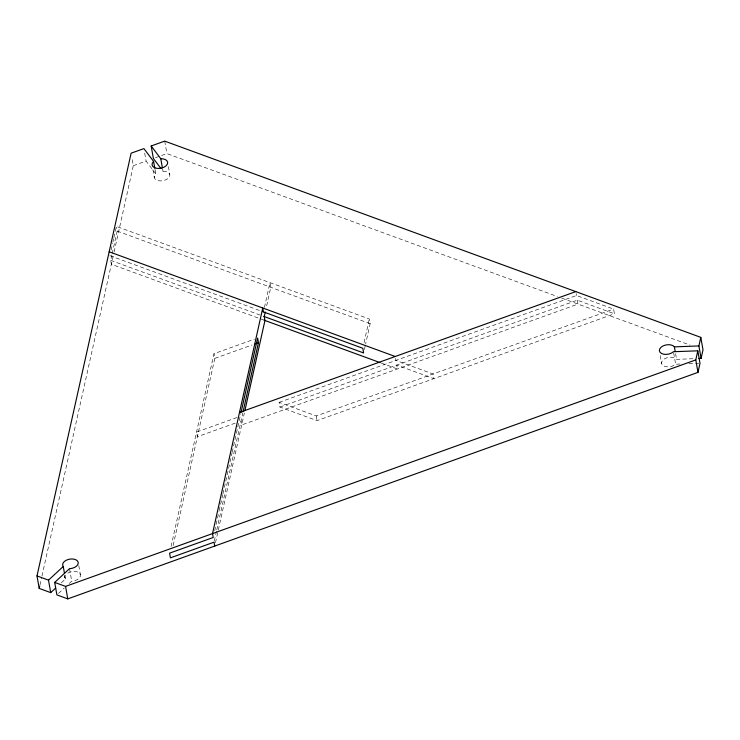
<?xml version="1.0" encoding="UTF-8"?>
<svg xmlns="http://www.w3.org/2000/svg" width="740" height="740" viewBox="0 0 740 740"><rect width="100%" height="100%" fill="white"/><g stroke="black" fill="none" stroke-linecap="round" stroke-linejoin="round"><path stroke-width="0.56" stroke-dasharray="3.7 2.78" d="M111.111 250.046L112.609 243.293M112.859 242.165L113.618 238.789M113.868 237.66L116.374 226.403L369.325 318.996L370.148 323.676L365.634 343.943M264.152 320.18L111.37 264.254L110.686 260.351L111.934 254.727M112.184 253.598L117.198 231.084L116.541 227.337M39.951 585.044L41.708 577.163M41.958 576.034L113.858 253.052M114.108 251.933L133.311 165.677L131.914 157.731M171.079 546.435L213.99 353.702L254.431 339.161M173.16 545.51L214.813 358.373L213.99 353.702M214.72 530.756L218.994 511.562M219.216 510.572L222.758 494.662M222.953 493.747L232.036 452.963M232.194 452.251L240.814 413.521M264.448 307.396L269.961 282.625L270.785 287.305L266.271 307.572M214.295 541.042L216.543 530.95M216.792 529.831L242.896 412.569M215.479 542.698L244.367 412.966M364.062 342.639L369.325 318.996M364.385 349.576L365.384 345.071M61.355 582.778L65.453 578.985A7.899 4.745 -10 0 1 65.388 575.322M58.543 593.369L64.306 588.032M69.246 583.444L71.725 581.159A7.899 4.745 -10 0 0 79.846 573.611A7.899 4.745 -10 0 0 66.387 574.12M133.311 165.677L146.104 161.079L155.788 173.9A7.899 4.745 -10 0 0 158.526 180.745A7.899 4.745 -10 0 0 169.543 176.629A7.899 4.745 -10 0 0 162.985 171.208L161.616 169.386M155.456 157.713L166.907 153.596L557.377 296.536M214.813 358.373L252.062 344.988M236.994 417.517L196.544 432.049L197.376 436.73L235.69 422.966M279.119 402.375L576.479 295.5L613.599 309.089L614.422 313.769L317.062 420.644L279.942 407.055L279.119 402.375L316.239 415.963L613.599 309.089M279.942 407.055L577.302 300.181L614.422 313.769M680.079 364.043L675.648 364.2A7.899 4.745 -10 0 1 663.678 365.949A7.899 4.745 -10 0 1 665.103 358.493A7.899 4.745 -10 0 1 676.582 359.344L694.407 358.678M688.931 363.71L694.471 363.507M695.572 363.47L698.893 363.34M561.716 298.127L690.068 345.108M117.198 231.084L370.148 323.676M109.853 255.67L261.275 311.105M110.686 260.351L259.943 314.99M381.183 363.026L397.436 368.973L396.751 365.07L433.871 378.658L433.048 373.987L395.928 360.399L395.586 358.447M675.583 353.664L676.582 359.344M673.65 352.86L675.648 364.2M660.237 355.635L661.634 363.571M576.136 293.558L576.479 295.5M577.302 300.181L577.986 304.085L241.693 424.945L241.009 421.051M316.239 415.963L317.062 420.644M164.706 141.118L166.907 153.596M168.406 166.583L169.802 174.529M162.587 168.942L162.985 171.208M154.993 169.358L155.788 173.9M152.903 169.673L154.309 177.619M144.698 153.134L146.104 161.079M78.801 565.674L80.401 574.749M69.523 568.681L71.725 581.159M64.852 575.581L65.453 578.985M64.5 575.572L64.898 577.838"/><path stroke-width="1.11" d="M55.63 588.087L50.709 592.629L39.202 588.42L37 575.942L131.119 153.189L143.902 148.601L153.587 161.422A7.899 4.745 -10 0 0 156.325 168.267A7.899 4.745 -10 0 0 167.351 164.141A7.899 4.745 -10 0 0 160.784 158.73L151.173 145.983L164.706 141.118L700.798 337.366L703 349.844L701.095 358.419L698.865 358.502M39.202 588.42L39.701 586.173M241.064 412.393L257.631 338.014L258.454 342.694L243.146 411.44M265.272 312.077L264.263 316.572L264.957 320.476L244.866 410.709M50.709 592.629L48.507 580.151L63.252 566.507A7.899 4.745 -10 0 1 68.663 559.348A7.899 4.745 -10 0 1 78.264 562.678A7.899 4.745 -10 0 1 69.523 568.681L54.695 582.417L56.897 594.895L67.775 598.882L697.987 372.377L695.785 359.899L697.802 350.825L673.446 351.722A7.899 4.745 -10 0 1 661.477 353.47A7.899 4.745 -10 0 1 662.901 346.015A7.899 4.745 -10 0 1 674.38 346.866L698.893 345.941L700.798 337.366M697.987 372.377L700.003 363.303L697.802 350.825M255.263 343.841L258.454 342.694M239.492 412.467L575.785 291.606M54.695 582.417L65.573 586.404L695.785 359.899M109.168 251.776L395.243 356.495M262.931 311.707L362.804 348.272L363.627 352.952L263.755 316.387M264.152 320.18L380.101 362.628M37 575.942L48.507 580.151M160.922 168.48L153.374 158.462L151.173 145.983M698.893 345.941L701.095 358.419M674.38 346.866L675.185 351.398M263.44 311.892L262.756 307.997L212.528 533.586L213.222 537.481L169.58 553.168L170.413 557.849L214.045 542.161L214.73 546.065M160.784 158.73L162.384 167.804M153.587 161.422L154.79 168.23M63.252 566.507L64.454 573.315M65.573 586.404L67.775 598.882"/></g></svg>
